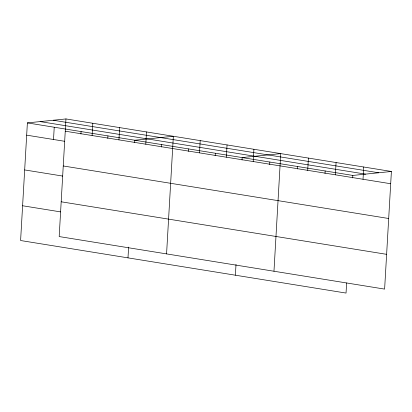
<?xml version="1.0" encoding="UTF-8"?>
<svg xmlns="http://www.w3.org/2000/svg" width="412" height="412" viewBox="0 0 412 412"><rect width="100%" height="100%" fill="white"/><g stroke="black" fill="none" stroke-linecap="round" stroke-linejoin="round"><path stroke-width="0.62" d="M65.961 118.934L59.179 236.565L384.617 289.1L391.4 171.474L65.961 118.934L27.383 122.9L20.6 240.526L346.039 293.066L346.626 282.951M53.524 139.498L54.23 127.231M80.937 134.018L81.082 131.567M92.103 135.533L92.808 123.27M107.79 138.355L107.929 135.903M118.95 139.869L119.655 127.602M127.993 257.866L128.616 247.118M134.636 142.686L134.775 140.234L173.354 136.274L166.572 253.9M145.802 144.2L146.507 131.938M161.483 147.022L161.628 144.571M188.335 151.358L188.475 148.902M199.496 152.867L200.206 140.605M215.182 155.69L215.327 153.238M226.348 157.204L227.053 144.942M235.391 275.201L236.009 264.452M242.029 160.026L242.174 157.575L280.752 153.609L273.97 271.24M253.195 161.54L253.9 149.273M269.695 164.491L269.834 162.04M297.356 168.956L297.5 166.505M307.707 170.336L308.413 158.074M325.017 173.421L325.161 170.97M335.368 174.806L336.074 162.539M352.682 177.886L352.821 175.435L391.4 171.474M363.029 179.272L363.739 167.004M53.23 120.242L378.669 172.777M40.113 121.591L365.552 174.127M27.383 122.9L352.821 175.435M65.251 131.196L390.694 183.737M26.677 135.162L64.761 141.311M63.247 165.969L388.686 218.504M24.669 169.935L62.758 176.078M61.182 201.792L386.621 254.333M22.603 205.758L60.693 211.907"/></g></svg>
